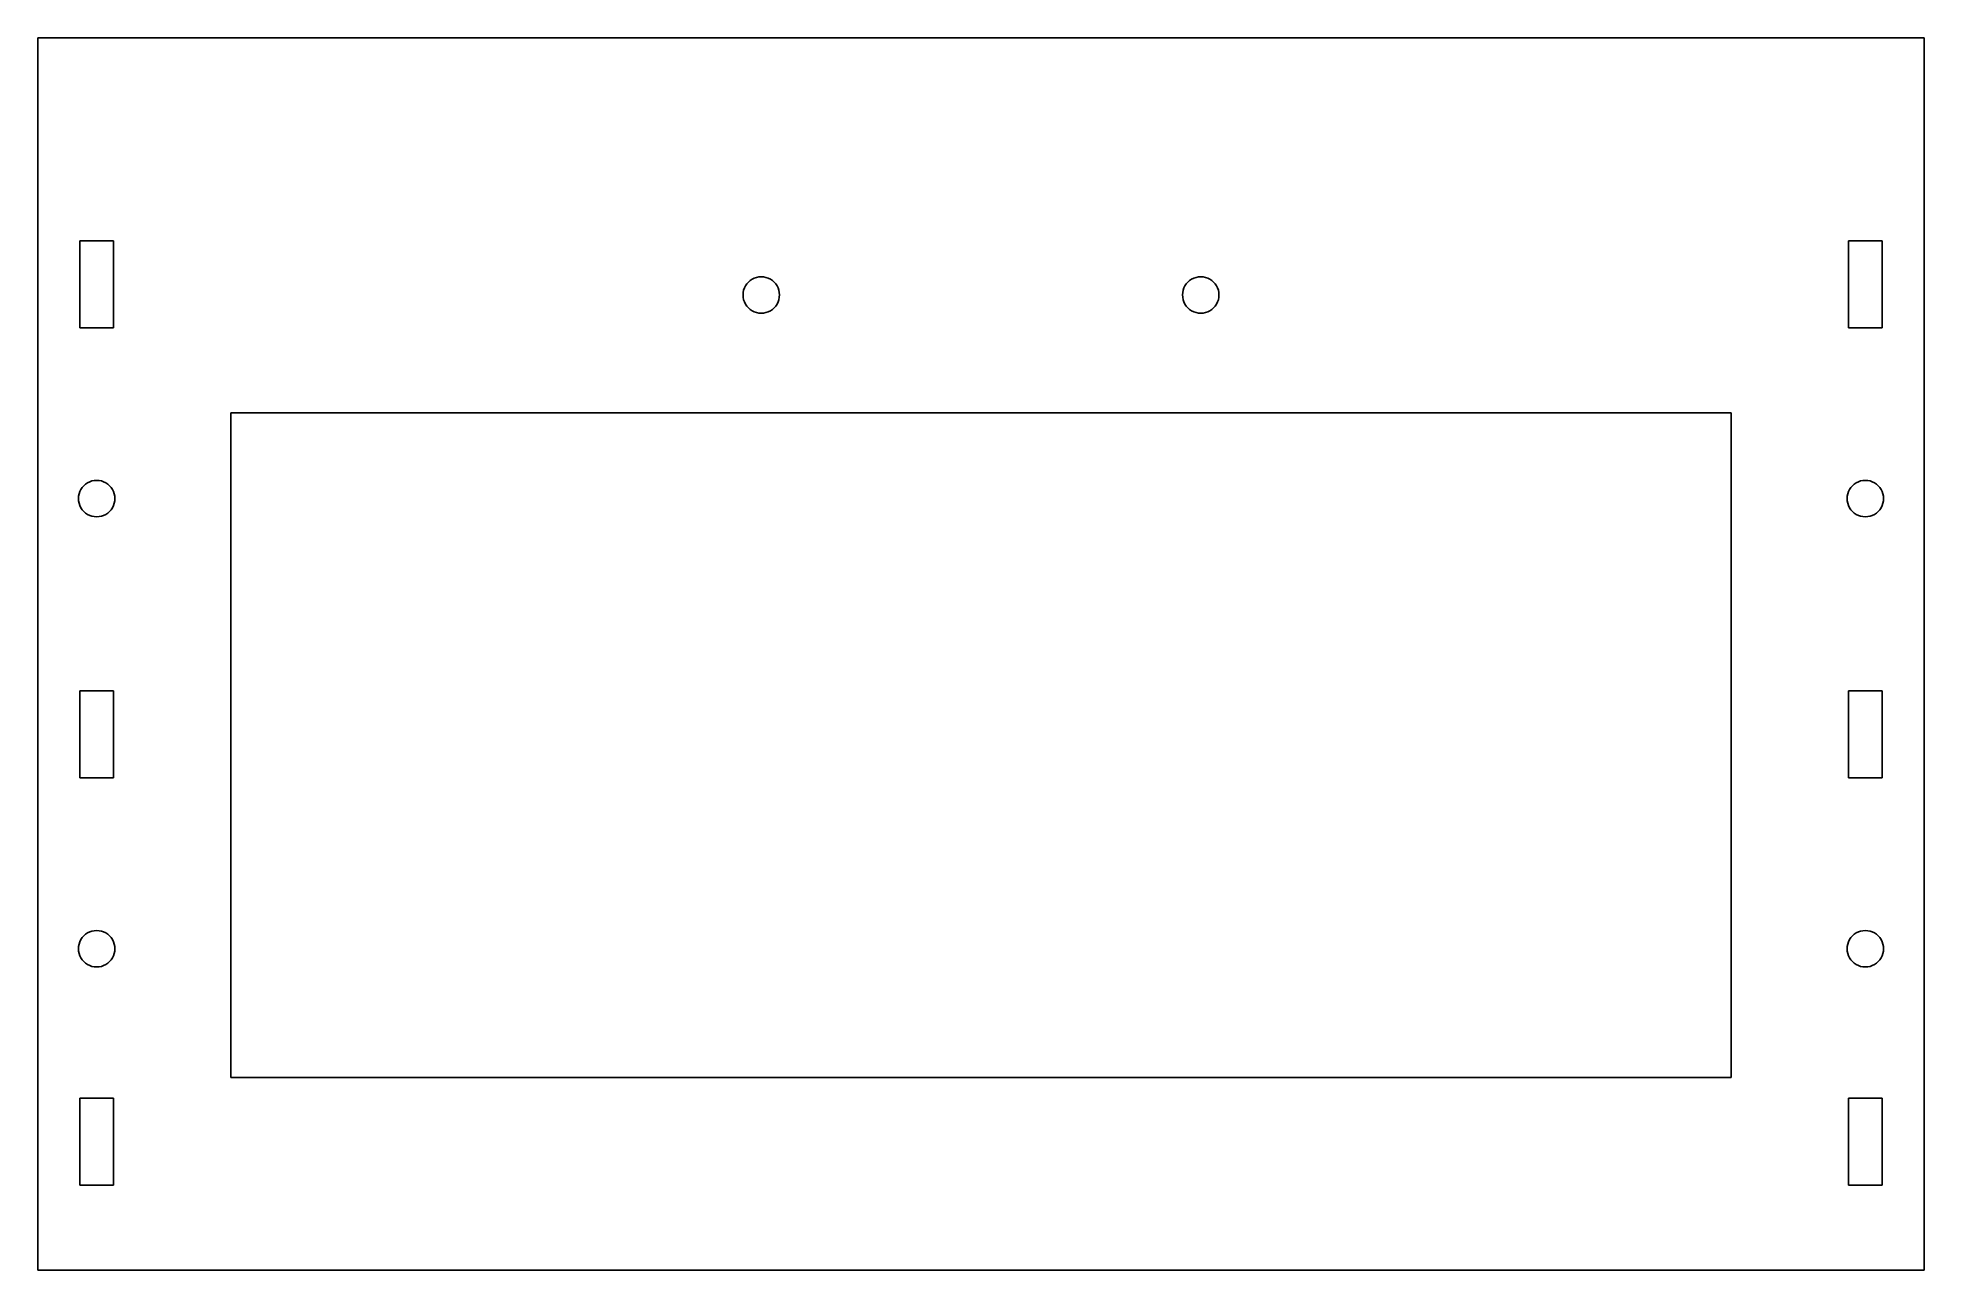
# Model space of a CAD drawing. Header units: metres. Extents: x 0 to 176, y 0 to 115.
import ezdxf

# ---------------------------------------------------------------- set-up
doc = ezdxf.new("R2010")
doc.units = ezdxf.units.M

msp = doc.modelspace()

# ---------------------------------------------------------------- linework, layer by layer
for p, q in [((176, 115), (0, 115)), ((0, 115), (0, 0)), ((176, 0), (176, 115)), ((3.93999, 87.94), (3.93999, 96.06)), ((3.93999, 96.06), (7.06, 96.06)), ((7.06, 96.06), (7.06, 87.94)), ((168.94, 87.94), (168.94, 96.06)), ((168.94, 96.06), (172.06, 96.06)), ((172.06, 96.06), (172.06, 87.94)), ((65.8579, 91.44), (65.9294, 91.6506)), ((65.9294, 91.6506), (66.0278, 91.85)), ((66.0278, 91.85), (66.1513, 92.0349)), ((66.1513, 92.0349), (66.2979, 92.2021)), ((66.2979, 92.2021), (66.4651, 92.3487)), ((66.4651, 92.3487), (66.65, 92.4722)), ((66.65, 92.4722), (66.8494, 92.5706)), ((66.8494, 92.5706), (67.06, 92.6421)), ((67.06, 92.6421), (67.2781, 92.6855)), ((67.2781, 92.6855), (67.5, 92.7)), ((67.5, 92.7), (67.7219, 92.6855)), ((67.7219, 92.6855), (67.94, 92.6421)), ((67.94, 92.6421), (68.1506, 92.5706)), ((68.1506, 92.5706), (68.35, 92.4722)), ((68.35, 92.4722), (68.5349, 92.3487)), ((68.5349, 92.3487), (68.7021, 92.2021)), ((68.7021, 92.2021), (68.8487, 92.0349)), ((68.8487, 92.0349), (68.9722, 91.85)), ((68.9722, 91.85), (69.0706, 91.6506)), ((69.0706, 91.6506), (69.1421, 91.44)), ((106.858, 91.44), (106.929, 91.6506)), ((106.929, 91.6506), (107.028, 91.85)), ((107.028, 91.85), (107.151, 92.0349)), ((107.151, 92.0349), (107.298, 92.2021)), ((107.298, 92.2021), (107.465, 92.3487)), ((107.465, 92.3487), (107.65, 92.4722)), ((107.65, 92.4722), (107.849, 92.5706)), ((107.849, 92.5706), (108.06, 92.6421)), ((108.06, 92.6421), (108.278, 92.6855)), ((108.278, 92.6855), (108.5, 92.7)), ((108.5, 92.7), (108.722, 92.6855)), ((108.722, 92.6855), (108.94, 92.6421)), ((108.94, 92.6421), (109.151, 92.5706)), ((109.151, 92.5706), (109.35, 92.4722)), ((109.35, 92.4722), (109.535, 92.3487)), ((109.535, 92.3487), (109.702, 92.2021)), ((109.702, 92.2021), (109.849, 92.0349)), ((109.849, 92.0349), (109.972, 91.85)), ((109.972, 91.85), (110.071, 91.6506)), ((110.071, 91.6506), (110.142, 91.44)), ((65.8, 91), (65.8145, 91.2219)), ((65.8145, 90.7781), (65.8, 91)), ((65.8145, 91.2219), (65.8579, 91.44)), ((65.8579, 90.56), (65.8145, 90.7781)), ((65.9294, 90.3494), (65.8579, 90.56)), ((66.0278, 90.15), (65.9294, 90.3494)), ((66.1513, 89.9651), (66.0278, 90.15)), ((66.2979, 89.7979), (66.1513, 89.9651)), ((66.4651, 89.6513), (66.2979, 89.7979)), ((68.7021, 89.7979), (68.5349, 89.6513)), ((68.8487, 89.9651), (68.7021, 89.7979)), ((68.9722, 90.15), (68.8487, 89.9651)), ((69.0706, 90.3494), (68.9722, 90.15)), ((69.1421, 90.56), (69.0706, 90.3494)), ((69.1421, 91.44), (69.1855, 91.2219)), ((69.1855, 90.7781), (69.1421, 90.56)), ((69.1855, 91.2219), (69.2, 91)), ((69.2, 91), (69.1855, 90.7781)), ((106.8, 91), (106.815, 91.2219)), ((106.815, 90.7781), (106.8, 91)), ((106.815, 91.2219), (106.858, 91.44)), ((106.858, 90.56), (106.815, 90.7781)), ((106.929, 90.3494), (106.858, 90.56)), ((107.028, 90.15), (106.929, 90.3494)), ((107.151, 89.9651), (107.028, 90.15)), ((107.298, 89.7979), (107.151, 89.9651)), ((107.465, 89.6513), (107.298, 89.7979)), ((109.702, 89.7979), (109.535, 89.6513)), ((109.849, 89.9651), (109.702, 89.7979)), ((109.972, 90.15), (109.849, 89.9651)), ((110.071, 90.3494), (109.972, 90.15)), ((110.142, 90.56), (110.071, 90.3494)), ((110.142, 91.44), (110.185, 91.2219)), ((110.185, 90.7781), (110.142, 90.56)), ((110.185, 91.2219), (110.2, 91)), ((110.2, 91), (110.185, 90.7781)), ((66.65, 89.5278), (66.4651, 89.6513)), ((66.8494, 89.4294), (66.65, 89.5278)), ((67.06, 89.3579), (66.8494, 89.4294)), ((67.2781, 89.3145), (67.06, 89.3579)), ((67.5, 89.3), (67.2781, 89.3145)), ((67.7219, 89.3145), (67.5, 89.3)), ((67.94, 89.3579), (67.7219, 89.3145)), ((68.1506, 89.4294), (67.94, 89.3579)), ((68.35, 89.5278), (68.1506, 89.4294)), ((68.5349, 89.6513), (68.35, 89.5278)), ((107.65, 89.5278), (107.465, 89.6513)), ((107.849, 89.4294), (107.65, 89.5278)), ((108.06, 89.3579), (107.849, 89.4294)), ((108.278, 89.3145), (108.06, 89.3579)), ((108.5, 89.3), (108.278, 89.3145)), ((108.722, 89.3145), (108.5, 89.3)), ((108.94, 89.3579), (108.722, 89.3145)), ((109.151, 89.4294), (108.94, 89.3579)), ((109.35, 89.5278), (109.151, 89.4294)), ((109.535, 89.6513), (109.35, 89.5278)), ((7.06, 87.94), (3.93999, 87.94)), ((172.06, 87.94), (168.94, 87.94)), ((18, 18), (18, 80)), ((18, 80), (158, 80)), ((158, 80), (158, 18)), ((3.79999, 72), (3.81453, 72.2219)), ((3.81453, 72.2219), (3.85793, 72.44)), ((3.85793, 72.44), (3.9294, 72.6506)), ((3.9294, 72.6506), (4.02776, 72.85)), ((4.02776, 72.85), (4.15129, 73.0349)), ((4.15129, 73.0349), (4.29791, 73.2021)), ((4.29791, 73.2021), (4.4651, 73.3487)), ((4.4651, 73.3487), (4.64999, 73.4722)), ((4.64999, 73.4722), (4.84943, 73.5706)), ((4.84943, 73.5706), (5.06, 73.6421)), ((5.06, 73.6421), (5.27809, 73.6855)), ((5.27809, 73.6855), (5.5, 73.7)), ((5.5, 73.7), (5.72189, 73.6855)), ((5.72189, 73.6855), (5.93999, 73.6421)), ((5.93999, 73.6421), (6.15056, 73.5706)), ((6.15056, 73.5706), (6.34999, 73.4722)), ((6.34999, 73.4722), (6.53488, 73.3487)), ((6.53488, 73.3487), (6.70207, 73.2021)), ((6.70207, 73.2021), (6.84869, 73.0349)), ((6.84869, 73.0349), (6.97223, 72.85)), ((6.97223, 72.85), (7.07059, 72.6506)), ((7.07059, 72.6506), (7.14206, 72.44)), ((7.14206, 72.44), (7.18546, 72.2219)), ((7.18546, 72.2219), (7.2, 72)), ((168.8, 72), (168.815, 72.2219)), ((168.815, 72.2219), (168.858, 72.44)), ((168.858, 72.44), (168.929, 72.6506)), ((168.929, 72.6506), (169.028, 72.85)), ((169.028, 72.85), (169.151, 73.0349)), ((169.151, 73.0349), (169.298, 73.2021)), ((169.298, 73.2021), (169.465, 73.3487)), ((169.465, 73.3487), (169.65, 73.4722)), ((169.65, 73.4722), (169.849, 73.5706)), ((169.849, 73.5706), (170.06, 73.6421)), ((170.06, 73.6421), (170.278, 73.6855)), ((170.278, 73.6855), (170.5, 73.7)), ((170.5, 73.7), (170.722, 73.6855)), ((170.722, 73.6855), (170.94, 73.6421)), ((170.94, 73.6421), (171.151, 73.5706)), ((171.151, 73.5706), (171.35, 73.4722)), ((171.35, 73.4722), (171.535, 73.3487)), ((171.535, 73.3487), (171.702, 73.2021)), ((171.702, 73.2021), (171.849, 73.0349)), ((171.849, 73.0349), (171.972, 72.85)), ((171.972, 72.85), (172.071, 72.6506)), ((172.071, 72.6506), (172.142, 72.44)), ((172.142, 72.44), (172.185, 72.2219)), ((172.185, 72.2219), (172.2, 72)), ((3.81453, 71.7781), (3.79999, 72)), ((3.85793, 71.56), (3.81453, 71.7781)), ((3.9294, 71.3494), (3.85793, 71.56)), ((4.02776, 71.15), (3.9294, 71.3494)), ((4.15129, 70.9651), (4.02776, 71.15)), ((4.29791, 70.7979), (4.15129, 70.9651)), ((4.4651, 70.6513), (4.29791, 70.7979)), ((4.64999, 70.5278), (4.4651, 70.6513)), ((4.84943, 70.4294), (4.64999, 70.5278)), ((5.06, 70.3579), (4.84943, 70.4294)), ((6.15056, 70.4294), (5.93999, 70.3579)), ((6.34999, 70.5278), (6.15056, 70.4294)), ((6.53488, 70.6513), (6.34999, 70.5278)), ((6.70207, 70.7979), (6.53488, 70.6513)), ((6.84869, 70.9651), (6.70207, 70.7979)), ((6.97223, 71.15), (6.84869, 70.9651)), ((7.07059, 71.3494), (6.97223, 71.15)), ((7.14206, 71.56), (7.07059, 71.3494)), ((7.18546, 71.7781), (7.14206, 71.56)), ((7.2, 72), (7.18546, 71.7781)), ((168.815, 71.7781), (168.8, 72)), ((168.858, 71.56), (168.815, 71.7781)), ((168.929, 71.3494), (168.858, 71.56)), ((169.028, 71.15), (168.929, 71.3494)), ((169.151, 70.9651), (169.028, 71.15)), ((169.298, 70.7979), (169.151, 70.9651)), ((169.465, 70.6513), (169.298, 70.7979)), ((169.65, 70.5278), (169.465, 70.6513)), ((169.849, 70.4294), (169.65, 70.5278)), ((170.06, 70.3579), (169.849, 70.4294)), ((171.151, 70.4294), (170.94, 70.3579)), ((171.35, 70.5278), (171.151, 70.4294)), ((171.535, 70.6513), (171.35, 70.5278)), ((171.702, 70.7979), (171.535, 70.6513)), ((171.849, 70.9651), (171.702, 70.7979)), ((171.972, 71.15), (171.849, 70.9651)), ((172.071, 71.3494), (171.972, 71.15)), ((172.142, 71.56), (172.071, 71.3494)), ((172.185, 71.7781), (172.142, 71.56)), ((172.2, 72), (172.185, 71.7781)), ((5.27809, 70.3145), (5.06, 70.3579)), ((5.5, 70.3), (5.27809, 70.3145)), ((5.72189, 70.3145), (5.5, 70.3)), ((5.93999, 70.3579), (5.72189, 70.3145)), ((170.278, 70.3145), (170.06, 70.3579)), ((170.5, 70.3), (170.278, 70.3145)), ((170.722, 70.3145), (170.5, 70.3)), ((170.94, 70.3579), (170.722, 70.3145)), ((3.93999, 45.94), (3.93999, 54.06)), ((3.93999, 54.06), (7.06, 54.06)), ((7.06, 54.06), (7.06, 45.94)), ((168.94, 45.94), (168.94, 54.06)), ((168.94, 54.06), (172.06, 54.06)), ((172.06, 54.06), (172.06, 45.94)), ((7.06, 45.94), (3.93999, 45.94)), ((172.06, 45.94), (168.94, 45.94)), ((5.06, 31.6421), (5.27809, 31.6855)), ((5.27809, 31.6855), (5.5, 31.7)), ((5.5, 31.7), (5.72189, 31.6855)), ((5.72189, 31.6855), (5.93999, 31.6421)), ((170.06, 31.6421), (170.278, 31.6855)), ((170.278, 31.6855), (170.5, 31.7)), ((170.5, 31.7), (170.722, 31.6855)), ((170.722, 31.6855), (170.94, 31.6421)), ((3.79999, 30), (3.81453, 30.2219)), ((3.81453, 29.7781), (3.79999, 30)), ((3.81453, 30.2219), (3.85793, 30.44)), ((3.85793, 30.44), (3.9294, 30.6506)), ((3.9294, 30.6506), (4.02776, 30.85)), ((4.02776, 30.85), (4.15129, 31.0349)), ((4.15129, 31.0349), (4.29791, 31.2021)), ((4.29791, 31.2021), (4.4651, 31.3487)), ((4.4651, 31.3487), (4.64999, 31.4722)), ((4.64999, 31.4722), (4.84943, 31.5706)), ((4.84943, 31.5706), (5.06, 31.6421)), ((5.93999, 31.6421), (6.15056, 31.5706)), ((6.15056, 31.5706), (6.34999, 31.4722)), ((6.34999, 31.4722), (6.53488, 31.3487)), ((6.53488, 31.3487), (6.70207, 31.2021)), ((6.70207, 31.2021), (6.84869, 31.0349)), ((6.84869, 31.0349), (6.97223, 30.85)), ((6.97223, 30.85), (7.07059, 30.6506)), ((7.07059, 30.6506), (7.14206, 30.44)), ((7.14206, 30.44), (7.18546, 30.2219)), ((7.18546, 30.2219), (7.2, 30)), ((7.2, 30), (7.18546, 29.7781)), ((168.8, 30), (168.815, 30.2219)), ((168.815, 29.7781), (168.8, 30)), ((168.815, 30.2219), (168.858, 30.44)), ((168.858, 30.44), (168.929, 30.6506)), ((168.929, 30.6506), (169.028, 30.85)), ((169.028, 30.85), (169.151, 31.0349)), ((169.151, 31.0349), (169.298, 31.2021)), ((169.298, 31.2021), (169.465, 31.3487)), ((169.465, 31.3487), (169.65, 31.4722)), ((169.65, 31.4722), (169.849, 31.5706)), ((169.849, 31.5706), (170.06, 31.6421)), ((170.94, 31.6421), (171.151, 31.5706)), ((171.151, 31.5706), (171.35, 31.4722)), ((171.35, 31.4722), (171.535, 31.3487)), ((171.535, 31.3487), (171.702, 31.2021)), ((171.702, 31.2021), (171.849, 31.0349)), ((171.849, 31.0349), (171.972, 30.85)), ((171.972, 30.85), (172.071, 30.6506)), ((172.071, 30.6506), (172.142, 30.44)), ((172.142, 30.44), (172.185, 30.2219)), ((172.185, 30.2219), (172.2, 30)), ((172.2, 30), (172.185, 29.7781)), ((3.85793, 29.56), (3.81453, 29.7781)), ((3.9294, 29.3494), (3.85793, 29.56)), ((4.02776, 29.15), (3.9294, 29.3494)), ((4.15129, 28.9651), (4.02776, 29.15)), ((4.29791, 28.7979), (4.15129, 28.9651)), ((4.4651, 28.6513), (4.29791, 28.7979)), ((4.64999, 28.5278), (4.4651, 28.6513)), ((4.84943, 28.4294), (4.64999, 28.5278)), ((5.06, 28.3579), (4.84943, 28.4294)), ((5.27809, 28.3145), (5.06, 28.3579)), ((5.5, 28.3), (5.27809, 28.3145)), ((5.72189, 28.3145), (5.5, 28.3)), ((5.93999, 28.3579), (5.72189, 28.3145)), ((6.15056, 28.4294), (5.93999, 28.3579)), ((6.34999, 28.5278), (6.15056, 28.4294)), ((6.53488, 28.6513), (6.34999, 28.5278)), ((6.70207, 28.7979), (6.53488, 28.6513)), ((6.84869, 28.9651), (6.70207, 28.7979)), ((6.97223, 29.15), (6.84869, 28.9651)), ((7.07059, 29.3494), (6.97223, 29.15)), ((7.14206, 29.56), (7.07059, 29.3494)), ((7.18546, 29.7781), (7.14206, 29.56)), ((168.858, 29.56), (168.815, 29.7781)), ((168.929, 29.3494), (168.858, 29.56)), ((169.028, 29.15), (168.929, 29.3494)), ((169.151, 28.9651), (169.028, 29.15)), ((169.298, 28.7979), (169.151, 28.9651)), ((169.465, 28.6513), (169.298, 28.7979)), ((169.65, 28.5278), (169.465, 28.6513)), ((169.849, 28.4294), (169.65, 28.5278)), ((170.06, 28.3579), (169.849, 28.4294)), ((170.278, 28.3145), (170.06, 28.3579)), ((170.5, 28.3), (170.278, 28.3145)), ((170.722, 28.3145), (170.5, 28.3)), ((170.94, 28.3579), (170.722, 28.3145)), ((171.151, 28.4294), (170.94, 28.3579)), ((171.35, 28.5278), (171.151, 28.4294)), ((171.535, 28.6513), (171.35, 28.5278)), ((171.702, 28.7979), (171.535, 28.6513)), ((171.849, 28.9651), (171.702, 28.7979)), ((171.972, 29.15), (171.849, 28.9651)), ((172.071, 29.3494), (171.972, 29.15)), ((172.142, 29.56), (172.071, 29.3494)), ((172.185, 29.7781), (172.142, 29.56)), ((158, 18), (18, 18)), ((3.93999, 7.93999), (3.93999, 16.06)), ((3.93999, 16.06), (7.06, 16.06)), ((7.06, 16.06), (7.06, 7.93999)), ((168.94, 7.93999), (168.94, 16.06)), ((168.94, 16.06), (172.06, 16.06)), ((172.06, 16.06), (172.06, 7.93999)), ((7.06, 7.93999), (3.93999, 7.93999)), ((172.06, 7.93999), (168.94, 7.93999)), ((0, 0), (176, 0))]:
    msp.add_line(p, q)

doc.saveas('drawing.dxf')
